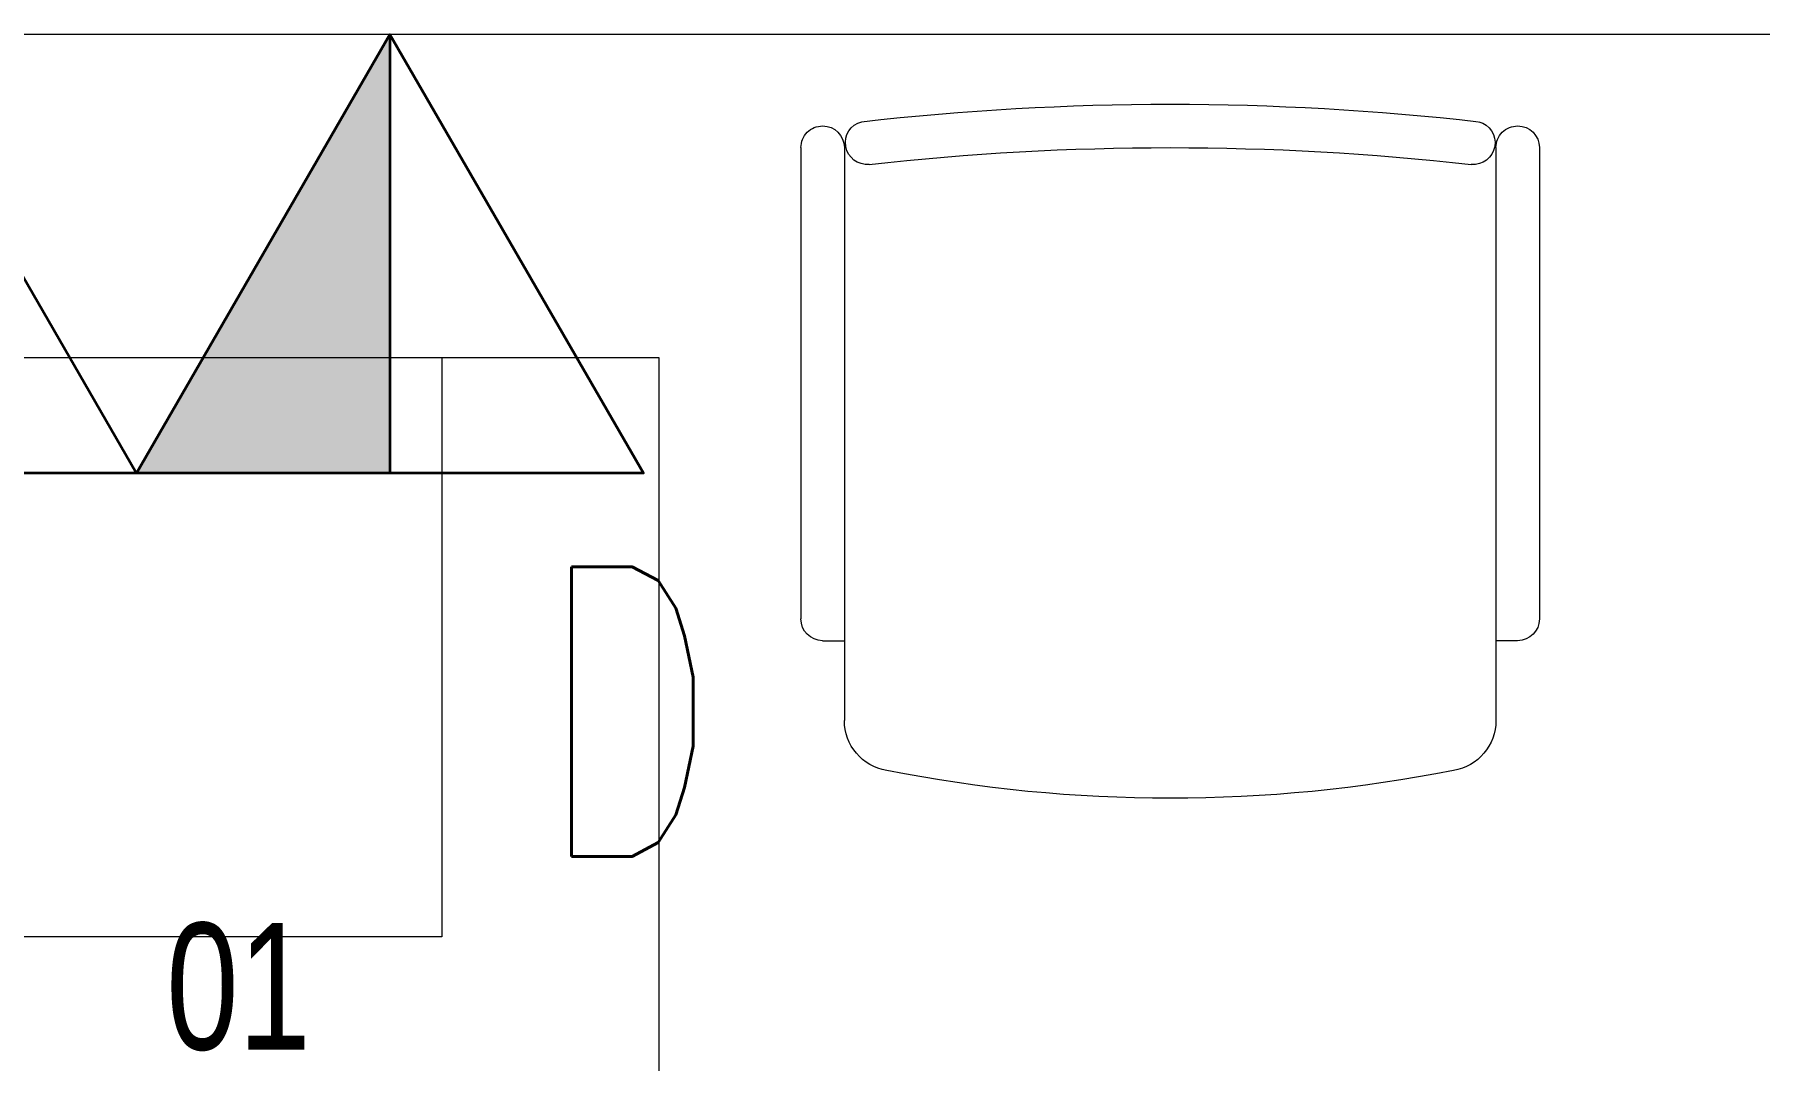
# Model space of a CAD drawing. Header units: inches. Extents: x -12418 to 57169, y -29325 to 19878.
# Drawn here: x 32515 to 33707, y -7776 to -7067 of the extents above; entities that cross this region are included whole.
import ezdxf

# ---------------------------------------------------------------- set-up
doc = ezdxf.new("R2010")
doc.units = ezdxf.units.IN
doc.header["$LTSCALE"] = 25
doc.header["$MEASUREMENT"] = 0
doc.linetypes.add('00-Ground Floor$0$HIDDEN', pattern=[9.525, 6.35, -3.175])
doc.linetypes.add('DASHDOT', pattern=[25.4, 12.7, -6.35, 0, -6.35])
doc.layers.get('0').update_dxf_attribs({"color": 8})
for name, color, linetype, lineweight in [('00-Ground Floor$0$72_EGR_EQP_TAG', 142, 'Continuous', 5), ('00-Ground Floor$0$LOADING', 253, 'Continuous', 5), ('00-Ground Floor$0$Walls', 251, 'Continuous', 5), ('E-LITE-CLNG-CNDT', 6, 'DASHDOT', 35), ('T-DATA-DEVC-TYPE', 2, 'Continuous', 25), ('T-DATA-WALL @ 100', 33, 'Continuous', 35)]:
    doc.layers.add(name, color=color, linetype=linetype, lineweight=lineweight)
doc.styles.add('00-Ground Floor$0$X3G_ENTITY_257CFD', font='swisscl.ttf', dxfattribs={"height": 200})
doc.styles.add('DC_Simplex', font='SIMPLEX.shx', dxfattribs={"width": 0.7})

# ---------------------------------------------------------------- blocks, each defined once
blk = doc.blocks.new('00-Ground Floor$0$GF21043-P')
at = {"color": 0}
for p, q in [((0.8, 0.75), (-0.8, 0.75)), ((-0.8, 0.75), (-0.8, 0))]:
    blk.add_line(p, q, dxfattribs=at)
at = {"color": 0, "linetype": '00-Ground Floor$0$HIDDEN'}
for p, q in [((-0.8, 0.6), (-0.4, 0.6)), ((-0.4, 0.6), (-0.4, 0))]:
    blk.add_line(p, q, dxfattribs=at)
blk = doc.blocks.new('00-Ground Floor$0$GF21016-P')
at = {"layer": '00-Ground Floor$0$LOADING', "extrusion": (-1.24384e-09, -1.20261e-09, -1)}
for p, q in [((0.0128, 0.0179), (0.0128, 0.4136)), ((0.4628, 0.0179), (0.4628, 0.4136)), ((-0.0022, 0.3585), (0.0128, 0.3585)), ((0.4778, 0.3585), (0.4628, 0.3585)), ((-0.0172, 0.0179), (-0.0172, 0.3435)), ((0.4928, 0.0179), (0.4928, 0.3435)), ((0.4778, 0.0029), (0.4778, 0.0029))]:
    blk.add_line(p, q, dxfattribs=at)
for centre, radius, start, end in [((-0.2378, -0.5362), 1.0036, 78.7568, 101.2432), ((-0.0478, 0.4136), 0.035, 0, 80.6557), ((-0.4278, 0.4136), 0.035, 99.3443, 180), ((0.0022, 0.3435), 0.015, 0, 90), ((-0.4778, 0.3435), 0.015, 90, 180), ((-0.0284, 0.0145), 0.015, 284.3864, 95.5209), ((-0.2378, 1.8928), 1.8749, 263.6341, 276.3659), ((-0.4471, 0.0145), 0.015, 84.4791, 255.6136), ((0.0022, 0.0179), 0.015, 270, 0), ((0.0022, 0.0179), 0.015, 180, 270), ((-0.4778, 0.0179), 0.015, 270, 0), ((-0.4778, 0.0179), 0.015, 180, 270), ((-0.2378, 1.8734), 1.8855, 263.5119, 276.4881)]:
    blk.add_arc(centre, radius, start, end, dxfattribs=at)
blk = doc.blocks.new('00-Ground Floor')
at = {"layer": '00-Ground Floor$0$Walls'}
blk.add_line((35949.5, -7067.4, 0), (31449.5, -7067.4, 0), dxfattribs=at)
at = {"layer": '00-Ground Floor$0$LOADING', "color": 1, "extrusion": (-4.75185e-05, 1.86519e-05, 1), "xscale": 1000.000000000003, "yscale": 1000.000000000003, "zscale": -1000.000000000011, "rotation": 179.9999749532387}
blk.add_blockref('00-Ground Floor$0$GF21016-P', (33537.5, -7127.7, -1.8), dxfattribs=at)
at = {"layer": '00-Ground Floor$0$LOADING', "extrusion": (-2.34731e-18, 2.24019e-05, 1), "xscale": 1000, "yscale": 1000, "zscale": 1000, "rotation": 270}
blk.add_blockref('00-Ground Floor$0$GF21043-P', (32196.8, -8090.7, -0.2), dxfattribs=at)
at = {"layer": '00-Ground Floor$0$72_EGR_EQP_TAG', "insert": (32656.3, -7681.2, 0), "char_height": 87.47, "attachment_point": 2, "style": '00-Ground Floor$0$X3G_ENTITY_257CFD'}
blk.add_mtext('01', dxfattribs=at)
blk = doc.blocks.new('*U31')
blk.add_hatch(color=254).paths.add_polyline_path([(1.75, 3.031), (0, 3.031), (0, 0)])
blk.add_line((0, 0), (0, 3.031))
blk.add_lwpolyline([(1.75, 3.031), (0, 0), (-1.75, 3.031)], close=True)
at = {"layer": 'T-DATA-DEVC-TYPE', "style": 'DC_Simplex', "width": 0.7, "flags": 8}
blk.add_attdef('DC_TYPE', (2.682, 5.634), '', height=2, rotation=360, dxfattribs=at)
blk = doc.blocks.new('*U30')
blk.add_hatch(color=254).paths.add_polyline_path([(1.75, 3.031), (0, 3.031), (0, 0)])
blk.add_line((0, 0), (0, 3.031))
blk.add_lwpolyline([(1.75, 3.031), (0, 0), (-1.75, 3.031)], close=True)
at = {"layer": 'T-DATA-DEVC-TYPE', "style": 'DC_Simplex', "width": 0.7, "flags": 8}
blk.add_attdef('DC_TYPE', (2.682, 5.634), '', height=2, rotation=360, dxfattribs=at)

msp = doc.modelspace()

# ---------------------------------------------------------------- block references
at = {"layer": 'E-LITE-CLNG-CNDT'}
msp.add_blockref('00-Ground Floor', (0, 0), dxfattribs=at)
at = {"layer": 'T-DATA-WALL @ 100'}
ref = msp.add_blockref('*U30', (32410.9, -7067.4, 0), dxfattribs=dict(at, xscale=100, yscale=100, zscale=100, rotation=180))
ref.add_attrib('DC_TYPE', 'T', (32085, -7527.8, 0), dxfattribs={"layer": 'T-DATA-DEVC-TYPE', "height": 200, "style": 'DC_Simplex', "width": 0.7, "flags": 8})
ref = msp.add_blockref('*U31', (32760.9, -7067.4, 0), dxfattribs=dict(at, xscale=100, yscale=100, zscale=100, rotation=180))
ref.add_attrib('DC_TYPE', 'D', (32862.2, -7635.2, 0), dxfattribs={"layer": 'T-DATA-DEVC-TYPE', "height": 200, "style": 'DC_Simplex', "width": 0.7, "flags": 8})

doc.saveas('drawing.dxf')
